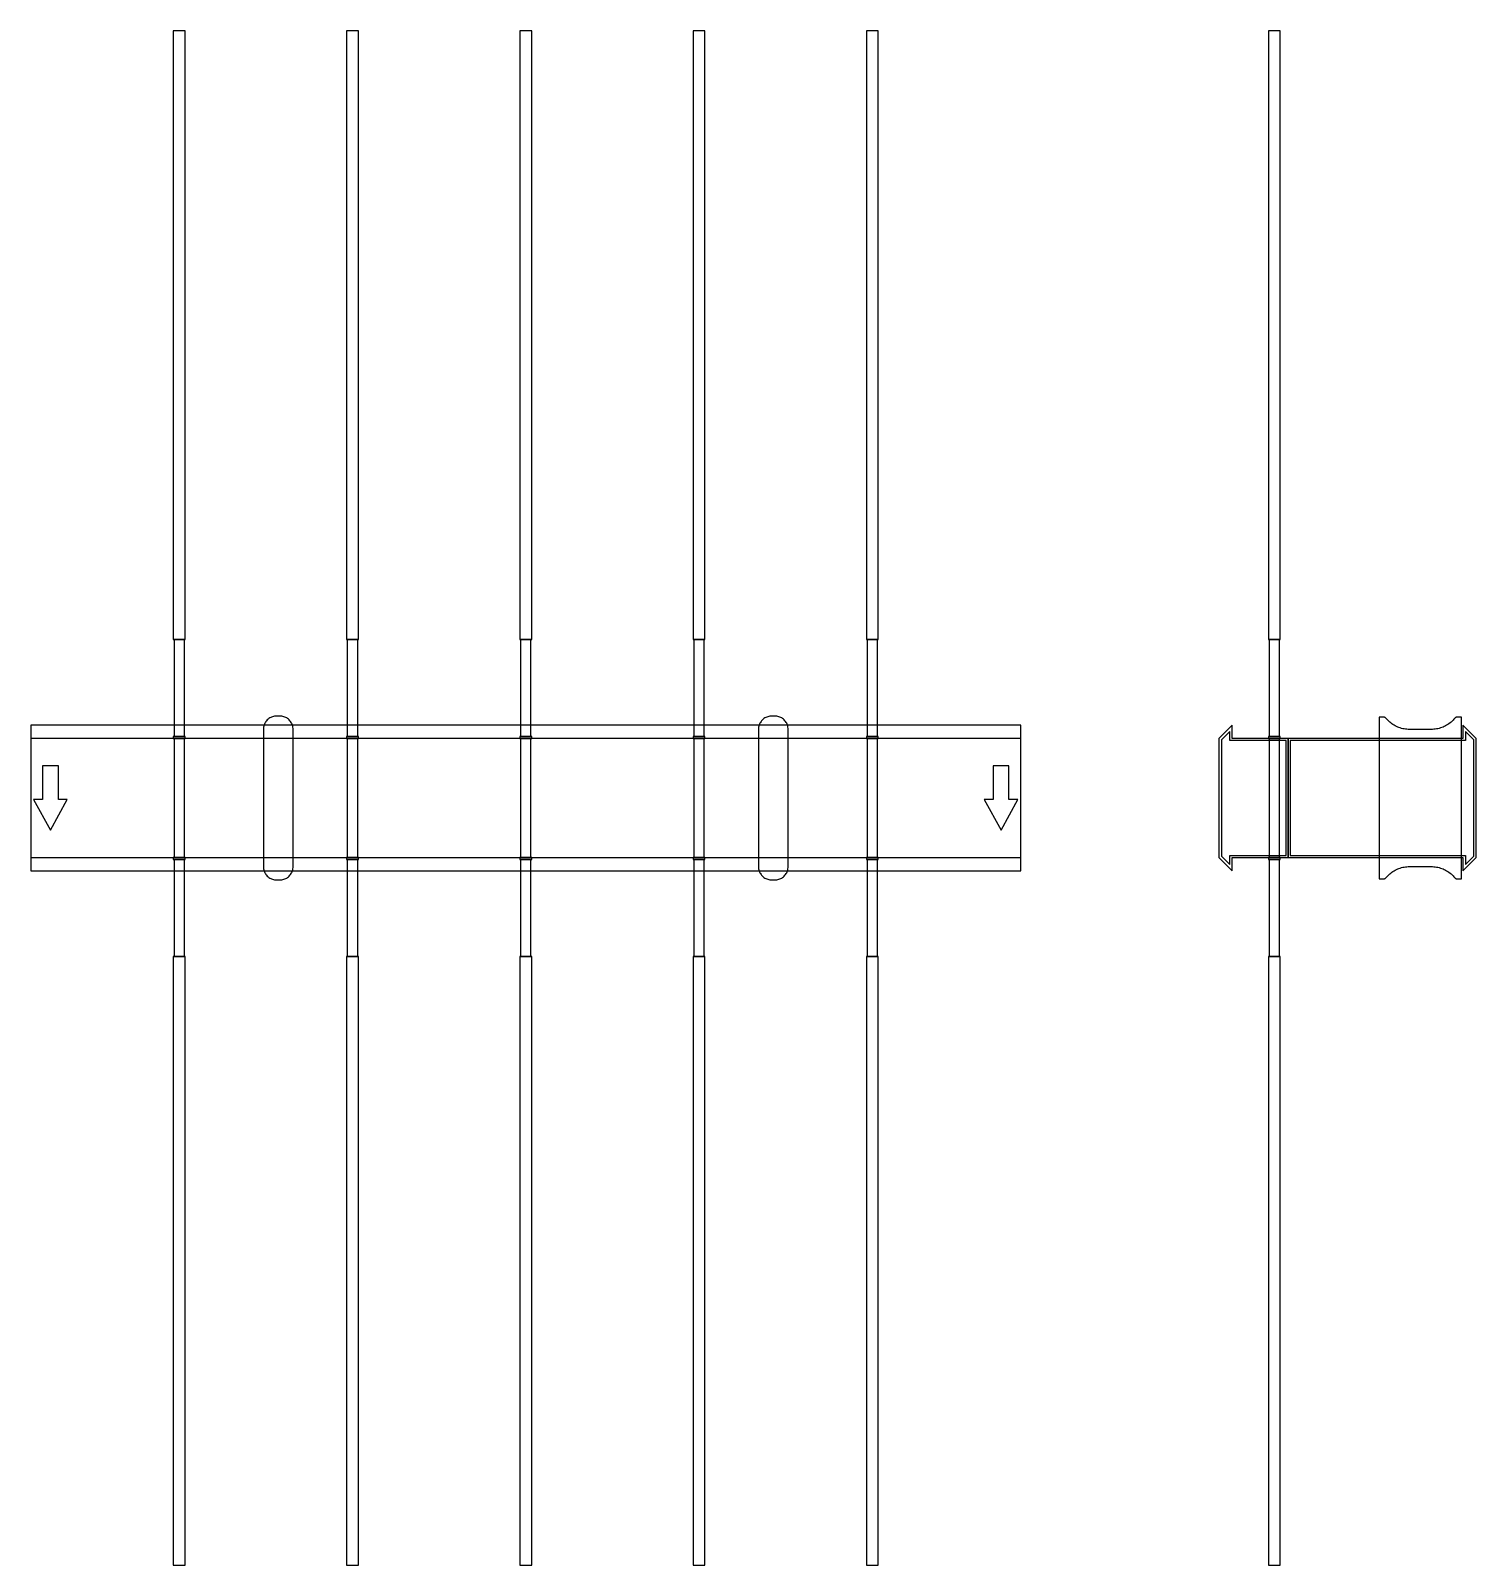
# Model space of a CAD drawing. Extents: x 0 to 1460, y -775 to 775.
import ezdxf

# ---------------------------------------------------------------- set-up
doc = ezdxf.new("R2010")
doc.units = 0
doc.layers.add('Halfen', color=7, linetype='CONTINUOUS')

msp = doc.modelspace()

# ---------------------------------------------------------------- linework, layer by layer
at = {"layer": 'Halfen', "color": 7}
for points in [[(156, 160), (156, 775), (144, 775), (144, 160)], [(331, 160), (331, 775), (319, 775), (319, 160)], [(506, 160), (506, 775), (494, 775), (494, 160)], [(681, 160), (681, 775), (669, 775), (669, 160)], [(856, 160), (856, 775), (844, 775), (844, 160)], [(1262, 160), (1262, 775), (1250, 775), (1250, 160)], [(155.25, 62), (155.25, 160), (144.75, 160), (144.75, 62)], [(330.25, 62), (330.25, 160), (319.75, 160), (319.75, 62)], [(505.25, 62), (505.25, 160), (494.75, 160), (494.75, 62)], [(680.25, 62), (680.25, 160), (669.75, 160), (669.75, 62)], [(855.25, 62), (855.25, 160), (844.75, 160), (844.75, 62)], [(1261.25, 62), (1261.25, 160), (1250.75, 160), (1250.75, 62)], [(265, -69.3), (265, -56.8), (265, 69.3), (264.958, 70.359), (264.834, 71.412), (264.627, 72.452), (264.339, 73.472), (263.972, 74.466), (263.529, 75.429), (263.011, 76.354), (262.422, 77.235), (261.765, 78.068), (261.046, 78.846), (260.268, 79.565), (259.435, 80.222), (258.554, 80.811), (257.629, 81.329), (256.666, 81.772), (255.672, 82.139), (254.652, 82.427), (253.612, 82.634), (252.559, 82.758), (251.5, 82.8), (248.5, 82.8), (247.441, 82.758), (246.388, 82.634), (245.348, 82.427), (244.328, 82.139), (243.334, 81.772), (242.371, 81.329), (241.446, 80.811), (240.565, 80.222), (239.732, 79.565), (238.954, 78.846), (238.235, 78.068), (237.578, 77.235), (236.989, 76.354), (236.471, 75.429), (236.028, 74.466), (235.661, 73.472), (235.373, 72.452), (235.166, 71.412), (235.042, 70.359), (235, 69.3), (235, -56.8), (235, -69.3), (235.042, -70.359), (235.166, -71.412), (235.373, -72.452), (235.661, -73.472), (236.028, -74.466), (236.471, -75.429), (236.989, -76.354), (237.578, -77.235), (238.235, -78.068), (238.954, -78.846), (239.732, -79.565), (240.565, -80.222), (241.446, -80.811), (242.371, -81.329), (243.334, -81.772), (244.328, -82.139), (245.348, -82.427), (246.388, -82.634), (247.441, -82.758), (248.5, -82.8), (251.5, -82.8), (252.559, -82.758), (253.612, -82.634), (254.652, -82.427), (255.672, -82.139), (256.666, -81.772), (257.629, -81.329), (258.554, -80.811), (259.435, -80.222), (260.268, -79.565), (261.046, -78.846), (261.765, -78.068), (262.422, -77.235), (263.011, -76.354), (263.529, -75.429), (263.972, -74.466), (264.339, -73.472), (264.627, -72.452), (264.834, -71.412), (264.958, -70.359), (265, -69.3)], [(765, -69.3), (765, -56.8), (765, 69.3), (764.958, 70.359), (764.834, 71.412), (764.627, 72.452), (764.339, 73.472), (763.972, 74.466), (763.529, 75.429), (763.011, 76.354), (762.422, 77.235), (761.765, 78.068), (761.046, 78.846), (760.268, 79.565), (759.435, 80.222), (758.554, 80.811), (757.629, 81.329), (756.666, 81.772), (755.672, 82.139), (754.652, 82.427), (753.612, 82.634), (752.559, 82.758), (751.5, 82.8), (748.5, 82.8), (747.441, 82.758), (746.388, 82.634), (745.348, 82.427), (744.328, 82.139), (743.334, 81.772), (742.371, 81.329), (741.446, 80.811), (740.565, 80.222), (739.732, 79.565), (738.954, 78.846), (738.235, 78.068), (737.578, 77.235), (736.989, 76.354), (736.471, 75.429), (736.028, 74.466), (735.661, 73.472), (735.373, 72.452), (735.166, 71.412), (735.042, 70.359), (735, 69.3), (735, -56.8), (735, -69.3), (735.042, -70.359), (735.166, -71.412), (735.373, -72.452), (735.661, -73.472), (736.028, -74.466), (736.471, -75.429), (736.989, -76.354), (737.578, -77.235), (738.235, -78.068), (738.954, -78.846), (739.732, -79.565), (740.565, -80.222), (741.446, -80.811), (742.371, -81.329), (743.334, -81.772), (744.328, -82.139), (745.348, -82.427), (746.388, -82.634), (747.441, -82.758), (748.5, -82.8), (751.5, -82.8), (752.559, -82.758), (753.612, -82.634), (754.652, -82.427), (755.672, -82.139), (756.666, -81.772), (757.629, -81.329), (758.554, -80.811), (759.435, -80.222), (760.268, -79.565), (761.046, -78.846), (761.765, -78.068), (762.422, -77.235), (763.011, -76.354), (763.529, -75.429), (763.972, -74.466), (764.339, -73.472), (764.627, -72.452), (764.834, -71.412), (764.958, -70.359), (765, -69.3)], [(1445, -81.8), (1445, 81.8), (1441, 81.8), (1440.846, 81.797), (1440.691, 81.786), (1440.538, 81.769), (1440.385, 81.746), (1440.234, 81.715), (1440.084, 81.678), (1439.936, 81.634), (1439.789, 81.584), (1439.646, 81.527), (1439.505, 81.464), (1439.366, 81.395), (1439.231, 81.32), (1439.1, 81.239), (1438.972, 81.153), (1438.848, 81.06), (1438.728, 80.963), (1438.613, 80.86), (1438.502, 80.752), (1438.397, 80.639), (1438.296, 80.522), (1437.41, 79.491), (1436.479, 78.5), (1435.505, 77.551), (1434.491, 76.646), (1433.437, 75.787), (1432.347, 74.975), (1431.222, 74.211), (1430.064, 73.499), (1428.876, 72.838), (1427.66, 72.23), (1426.418, 71.676), (1425.153, 71.178), (1423.867, 70.736), (1422.563, 70.351), (1421.243, 70.024), (1419.911, 69.756), (1418.567, 69.547), (1417.216, 69.397), (1415.859, 69.307), (1414.5, 69.277), (1392.5, 69.277), (1391.141, 69.307), (1389.784, 69.397), (1388.433, 69.547), (1387.089, 69.756), (1385.757, 70.024), (1384.437, 70.351), (1383.133, 70.736), (1381.847, 71.178), (1380.582, 71.676), (1379.34, 72.23), (1378.124, 72.838), (1376.936, 73.499), (1375.778, 74.211), (1374.653, 74.975), (1373.563, 75.787), (1372.509, 76.646), (1371.495, 77.551), (1370.521, 78.5), (1369.59, 79.491), (1368.704, 80.522), (1368.603, 80.639), (1368.498, 80.752), (1368.387, 80.86), (1368.272, 80.963), (1368.152, 81.06), (1368.028, 81.153), (1367.9, 81.239), (1367.769, 81.32), (1367.634, 81.395), (1367.495, 81.464), (1367.354, 81.527), (1367.211, 81.584), (1367.064, 81.634), (1366.916, 81.678), (1366.766, 81.715), (1366.615, 81.746), (1366.462, 81.769), (1366.309, 81.786), (1366.154, 81.797), (1366, 81.8), (1362, 81.8), (1362, -81.8), (1366, -81.8), (1366.154, -81.797), (1366.309, -81.786), (1366.462, -81.769), (1366.615, -81.746), (1366.766, -81.715), (1366.916, -81.678), (1367.064, -81.634), (1367.211, -81.584), (1367.354, -81.527), (1367.495, -81.464), (1367.634, -81.395), (1367.769, -81.32), (1367.9, -81.239), (1368.028, -81.153), (1368.152, -81.06), (1368.272, -80.963), (1368.387, -80.86), (1368.498, -80.752), (1368.603, -80.639), (1368.704, -80.522), (1369.59, -79.491), (1370.521, -78.5), (1371.495, -77.551), (1372.509, -76.646), (1373.563, -75.787), (1374.653, -74.975), (1375.778, -74.211), (1376.936, -73.499), (1378.124, -72.838), (1379.34, -72.23), (1380.582, -71.676), (1381.847, -71.178), (1383.133, -70.736), (1384.437, -70.351), (1385.757, -70.024), (1387.089, -69.756), (1388.433, -69.547), (1389.784, -69.397), (1391.141, -69.307), (1392.5, -69.277), (1414.5, -69.277), (1415.859, -69.307), (1417.216, -69.397), (1418.567, -69.547), (1419.911, -69.756), (1421.243, -70.024), (1422.563, -70.351), (1423.867, -70.736), (1425.153, -71.178), (1426.418, -71.676), (1427.66, -72.23), (1428.876, -72.838), (1430.064, -73.499), (1431.222, -74.211), (1432.347, -74.975), (1433.437, -75.787), (1434.491, -76.646), (1435.505, -77.551), (1436.479, -78.5), (1437.41, -79.491), (1438.296, -80.522), (1438.397, -80.639), (1438.502, -80.752), (1438.613, -80.86), (1438.728, -80.963), (1438.848, -81.06), (1438.972, -81.153), (1439.1, -81.239), (1439.231, -81.32), (1439.366, -81.395), (1439.505, -81.464), (1439.646, -81.527), (1439.789, -81.584), (1439.936, -81.634), (1440.084, -81.678), (1440.234, -81.715), (1440.385, -81.746), (1440.538, -81.769), (1440.691, -81.786), (1440.846, -81.797), (1441, -81.8)], [(0, -73.5), (1000, -73.5), (1000, 73.5), (0, 73.5)], [(156, 60), (156, 62), (144, 62), (144, 60)], [(331, 60), (331, 62), (319, 62), (319, 60)], [(506, 60), (506, 62), (494, 62), (494, 60)], [(681, 60), (681, 62), (669, 62), (669, 60)], [(856, 60), (856, 62), (844, 62), (844, 60)], [(1270, -60), (1270, 60), (1213.5, 60), (1213.5, 73.5), (1200, 60), (1200, -60), (1213.5, -73.5), (1213.5, -60)], [(1268, -58), (1268, 58), (1211, 58), (1211, 67.25), (1202.5, 58.75), (1202.5, -58.75), (1211, -67.25), (1211, -58)], [(1262, 60), (1262, 62), (1250, 62), (1250, 60)], [(1460, -60), (1460, 60), (1446.5, 73.5), (1446.5, 60), (1270, 60), (1270, -60), (1446.5, -60), (1446.5, -73.5)], [(1457.5, -58.75), (1457.5, 58.75), (1449, 67.25), (1449, 58), (1272, 58), (1272, -58), (1449, -58), (1449, -67.25)], [(0, -60), (1000, -60), (1000, 60), (0, 60)], [(155.25, -60), (155.25, 60), (144.75, 60), (144.75, -60)], [(330.25, -60), (330.25, 60), (319.75, 60), (319.75, -60)], [(505.25, -60), (505.25, 60), (494.75, 60), (494.75, -60)], [(680.25, -60), (680.25, 60), (669.75, 60), (669.75, -60)], [(855.25, -60), (855.25, 60), (844.75, 60), (844.75, -60)], [(1261.25, -60), (1261.25, 60), (1250.75, 60), (1250.75, -60)], [(20, -32.5), (37, -1.5), (28, -1.5), (28, 32.5), (12, 32.5), (12, -1.5), (3, -1.5)], [(980, -32.5), (997, -1.5), (988, -1.5), (988, 32.5), (972, 32.5), (972, -1.5), (963, -1.5)], [(156, -62), (156, -60), (144, -60), (144, -62)], [(155.25, -160), (155.25, -62), (144.75, -62), (144.75, -160)], [(331, -62), (331, -60), (319, -60), (319, -62)], [(330.25, -160), (330.25, -62), (319.75, -62), (319.75, -160)], [(506, -62), (506, -60), (494, -60), (494, -62)], [(505.25, -160), (505.25, -62), (494.75, -62), (494.75, -160)], [(681, -62), (681, -60), (669, -60), (669, -62)], [(680.25, -160), (680.25, -62), (669.75, -62), (669.75, -160)], [(856, -62), (856, -60), (844, -60), (844, -62)], [(855.25, -160), (855.25, -62), (844.75, -62), (844.75, -160)], [(1262, -62), (1262, -60), (1250, -60), (1250, -62)], [(1261.25, -160), (1261.25, -62), (1250.75, -62), (1250.75, -160)], [(156, -775), (156, -160), (144, -160), (144, -775)], [(331, -775), (331, -160), (319, -160), (319, -775)], [(506, -775), (506, -160), (494, -160), (494, -775)], [(681, -775), (681, -160), (669, -160), (669, -775)], [(856, -775), (856, -160), (844, -160), (844, -775)], [(1262, -775), (1262, -160), (1250, -160), (1250, -775)]]:
    msp.add_lwpolyline(points, close=True, dxfattribs=at)

doc.saveas('drawing.dxf')
